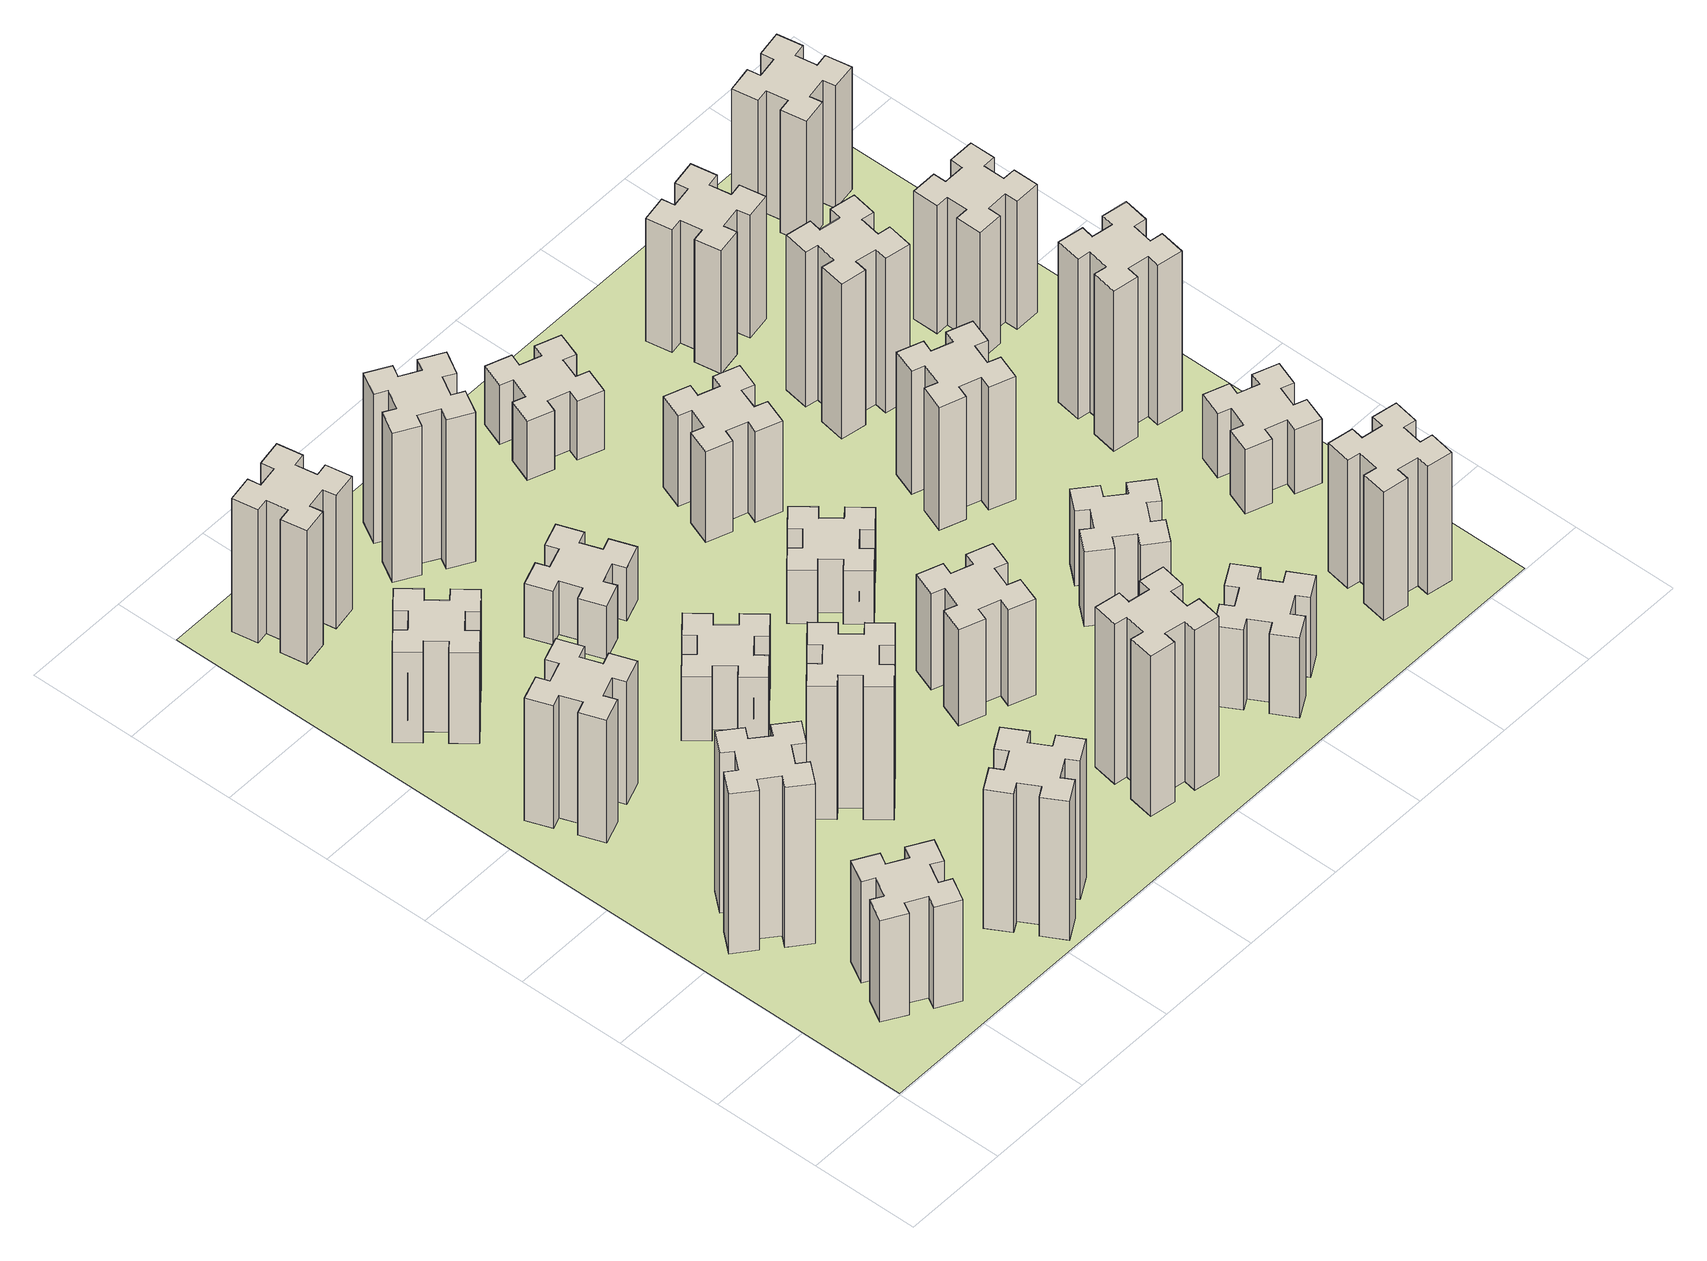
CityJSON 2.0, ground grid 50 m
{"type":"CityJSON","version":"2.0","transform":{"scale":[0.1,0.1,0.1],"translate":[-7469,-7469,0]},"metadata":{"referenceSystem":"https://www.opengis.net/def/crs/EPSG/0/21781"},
"CityObjects":{
"building1":{"type":"Building","attributes":{"class":"1000","function":"1000","usage":"1000","yearOfConstruction":2016,"roofType":"1000","measuredHeight":57,"storeysAboveGround":30,"storeysBelowGround":0},"geometry":[{"type":"Solid","lod":"1","boundaries":[[[[0,1,2,3,4,5,6,7,8,9,10,11,12,13,14,15,16,17,18,19]],[[17,16,20,21]],[[16,15,22,20]],[[15,14,23,22]],[[14,13,24,23]],[[13,12,25,24]],[[12,11,26,25]],[[11,10,27,26]],[[10,9,28,27]],[[9,8,29,28]],[[8,7,30,29]],[[7,6,31,30]],[[6,5,32,31]],[[5,4,33,32]],[[4,3,34,33]],[[3,2,35,34]],[[2,1,36,35]],[[1,0,37,36]],[[0,19,38,37]],[[19,18,39,38]],[[18,17,21,39]],[[24,25,26,27,28,29,30,31,32,33,34,35,36,37,38,39,21,20,22,23]]]]}]},
"building2":{"type":"Building","attributes":{"class":"1000","function":"1000","usage":"1000","yearOfConstruction":2016,"roofType":"1000","measuredHeight":90,"storeysAboveGround":30,"storeysBelowGround":0},"geometry":[{"type":"Solid","lod":"1","boundaries":[[[[40,41,42,43,44,45,46,47,48,49,50,51,52,53,54,55,56,57,58,59]],[[57,56,60,61]],[[56,55,62,60]],[[55,54,63,62]],[[54,53,64,63]],[[53,52,65,64]],[[52,51,66,65]],[[51,50,67,66]],[[50,49,68,67]],[[49,48,69,68]],[[48,47,70,69]],[[47,46,71,70]],[[46,45,72,71]],[[45,44,73,72]],[[44,43,74,73]],[[43,42,75,74]],[[42,41,76,75]],[[41,40,77,76]],[[40,59,78,77]],[[59,58,79,78]],[[58,57,61,79]],[[64,65,66,67,68,69,70,71,72,73,74,75,76,77,78,79,61,60,62,63]]]]}]},
"building3":{"type":"Building","attributes":{"class":"1000","function":"1000","usage":"1000","yearOfConstruction":2016,"roofType":"1000","measuredHeight":69,"storeysAboveGround":30,"storeysBelowGround":0},"geometry":[{"type":"Solid","lod":"1","boundaries":[[[[80,81,82,83,84,85,86,87,88,89,90,91,92,93,94,95,96,97,98,99]],[[97,96,100,101]],[[96,95,102,100]],[[95,94,103,102]],[[94,93,104,103]],[[93,92,105,104]],[[92,91,106,105]],[[91,90,107,106]],[[90,89,108,107]],[[89,88,109,108]],[[88,87,110,109]],[[87,86,111,110]],[[86,85,112,111]],[[85,84,113,112]],[[84,83,114,113]],[[83,82,115,114]],[[82,81,116,115]],[[81,80,117,116]],[[80,99,118,117]],[[99,98,119,118]],[[98,97,101,119]],[[104,105,106,107,108,109,110,111,112,113,114,115,116,117,118,119,101,100,102,103]]]]}]},
"building4":{"type":"Building","attributes":{"class":"1000","function":"1000","usage":"1000","yearOfConstruction":2016,"roofType":"1000","measuredHeight":51,"storeysAboveGround":30,"storeysBelowGround":0},"geometry":[{"type":"Solid","lod":"1","boundaries":[[[[120,121,122,123,124,125,126,127,128,129,130,131,132,133,134,135,136,137,138,139]],[[137,136,140,141]],[[136,135,142,140]],[[135,134,143,142]],[[134,133,144,143]],[[133,132,145,144]],[[132,131,146,145]],[[131,130,147,146]],[[130,129,148,147]],[[129,128,149,148]],[[128,127,150,149]],[[127,126,151,150]],[[126,125,152,151]],[[125,124,153,152]],[[124,123,154,153]],[[123,122,155,154]],[[122,121,156,155]],[[121,120,157,156]],[[120,139,158,157]],[[139,138,159,158]],[[138,137,141,159]],[[144,145,146,147,148,149,150,151,152,153,154,155,156,157,158,159,141,140,142,143]]]]}]},
"building5":{"type":"Building","attributes":{"class":"1000","function":"1000","usage":"1000","yearOfConstruction":2016,"roofType":"1000","measuredHeight":78,"storeysAboveGround":30,"storeysBelowGround":0},"geometry":[{"type":"Solid","lod":"1","boundaries":[[[[160,161,162,163,164,165,166,167,168,169,170,171,172,173,174,175,176,177,178,179]],[[177,176,180,181]],[[176,175,182,180]],[[175,174,183,182]],[[174,173,184,183]],[[173,172,185,184]],[[172,171,186,185]],[[171,170,187,186]],[[170,169,188,187]],[[169,168,189,188]],[[168,167,190,189]],[[167,166,191,190]],[[166,165,192,191]],[[165,164,193,192]],[[164,163,194,193]],[[163,162,195,194]],[[162,161,196,195]],[[161,160,197,196]],[[160,179,198,197]],[[179,178,199,198]],[[178,177,181,199]],[[184,185,186,187,188,189,190,191,192,193,194,195,196,197,198,199,181,180,182,183]]]]}]},
"building6":{"type":"Building","attributes":{"class":"1000","function":"1000","usage":"1000","yearOfConstruction":2016,"roofType":"1000","measuredHeight":75,"storeysAboveGround":30,"storeysBelowGround":0},"geometry":[{"type":"Solid","lod":"1","boundaries":[[[[200,201,202,203,204,205,206,207,208,209,210,211,212,213,214,215,216,217,218,219]],[[217,216,220,221]],[[216,215,222,220]],[[215,214,223,222]],[[214,213,224,223]],[[213,212,225,224]],[[212,211,226,225]],[[211,210,227,226]],[[210,209,228,227]],[[209,208,229,228]],[[208,207,230,229]],[[207,206,231,230]],[[206,205,232,231]],[[205,204,233,232]],[[204,203,234,233]],[[203,202,235,234]],[[202,201,236,235]],[[201,200,237,236]],[[200,219,238,237]],[[219,218,239,238]],[[218,217,221,239]],[[224,225,226,227,228,229,230,231,232,233,234,235,236,237,238,239,221,220,222,223]]]]}]},
"building7":{"type":"Building","attributes":{"class":"1000","function":"1000","usage":"1000","yearOfConstruction":2016,"roofType":"1000","measuredHeight":75,"storeysAboveGround":30,"storeysBelowGround":0},"geometry":[{"type":"Solid","lod":"1","boundaries":[[[[240,241,242,243,244,245,246,247,248,249,250,251,252,253,254,255,256,257,258,259]],[[257,256,260,261]],[[256,255,262,260]],[[255,254,263,262]],[[254,253,264,263]],[[253,252,265,264]],[[252,251,266,265]],[[251,250,267,266]],[[250,249,268,267]],[[249,248,269,268]],[[248,247,270,269]],[[247,246,271,270]],[[246,245,272,271]],[[245,244,273,272]],[[244,243,274,273]],[[243,242,275,274]],[[242,241,276,275]],[[241,240,277,276]],[[240,259,278,277]],[[259,258,279,278]],[[258,257,261,279]],[[264,265,266,267,268,269,270,271,272,273,274,275,276,277,278,279,261,260,262,263]]]]}]},
"building8":{"type":"Building","attributes":{"class":"1000","function":"1000","usage":"1000","yearOfConstruction":2016,"roofType":"1000","measuredHeight":36,"storeysAboveGround":30,"storeysBelowGround":0},"geometry":[{"type":"Solid","lod":"1","boundaries":[[[[280,281,282,283,284,285,286,287,288,289,290,291,292,293,294,295,296,297,298,299]],[[297,296,300,301]],[[296,295,302,300]],[[295,294,303,302]],[[294,293,304,303]],[[293,292,305,304]],[[292,291,306,305]],[[291,290,307,306]],[[290,289,308,307]],[[289,288,309,308]],[[288,287,310,309]],[[287,286,311,310]],[[286,285,312,311]],[[285,284,313,312]],[[284,283,314,313]],[[283,282,315,314]],[[282,281,316,315]],[[281,280,317,316]],[[280,299,318,317]],[[299,298,319,318]],[[298,297,301,319]],[[304,305,306,307,308,309,310,311,312,313,314,315,316,317,318,319,301,300,302,303]]]]}]},
"building9":{"type":"Building","attributes":{"class":"1000","function":"1000","usage":"1000","yearOfConstruction":2016,"roofType":"1000","measuredHeight":30,"storeysAboveGround":30,"storeysBelowGround":0},"geometry":[{"type":"Solid","lod":"1","boundaries":[[[[320,321,322,323,324,325,326,327,328,329,330,331,332,333,334,335,336,337,338,339]],[[337,336,340,341]],[[336,335,342,340]],[[335,334,343,342]],[[334,333,344,343]],[[333,332,345,344]],[[332,331,346,345]],[[331,330,347,346]],[[330,329,348,347]],[[329,328,349,348]],[[328,327,350,349]],[[327,326,351,350]],[[326,325,352,351]],[[325,324,353,352]],[[324,323,354,353]],[[323,322,355,354]],[[322,321,356,355]],[[321,320,357,356]],[[320,339,358,357]],[[339,338,359,358]],[[338,337,341,359]],[[344,345,346,347,348,349,350,351,352,353,354,355,356,357,358,359,341,340,342,343]]]]}]},
"building10":{"type":"Building","attributes":{"class":"1000","function":"1000","usage":"1000","yearOfConstruction":2016,"roofType":"1000","measuredHeight":84,"storeysAboveGround":30,"storeysBelowGround":0},"geometry":[{"type":"Solid","lod":"1","boundaries":[[[[360,361,362,363,364,365,366,367,368,369,370,371,372,373,374,375,376,377,378,379]],[[377,376,380,381]],[[376,375,382,380]],[[375,374,383,382]],[[374,373,384,383]],[[373,372,385,384]],[[372,371,386,385]],[[371,370,387,386]],[[370,369,388,387]],[[369,368,389,388]],[[368,367,390,389]],[[367,366,391,390]],[[366,365,392,391]],[[365,364,393,392]],[[364,363,394,393]],[[363,362,395,394]],[[362,361,396,395]],[[361,360,397,396]],[[360,379,398,397]],[[379,378,399,398]],[[378,377,381,399]],[[384,385,386,387,388,389,390,391,392,393,394,395,396,397,398,399,381,380,382,383]]]]}]},
"building11":{"type":"Building","attributes":{"class":"1000","function":"1000","usage":"1000","yearOfConstruction":2016,"roofType":"1000","measuredHeight":90,"storeysAboveGround":30,"storeysBelowGround":0},"geometry":[{"type":"Solid","lod":"1","boundaries":[[[[400,401,402,403,404,405,406,407,408,409,410,411,412,413,414,415,416,417,418,419]],[[417,416,420,421]],[[416,415,422,420]],[[415,414,423,422]],[[414,413,424,423]],[[413,412,425,424]],[[412,411,426,425]],[[411,410,427,426]],[[410,409,428,427]],[[409,408,429,428]],[[408,407,430,429]],[[407,406,431,430]],[[406,405,432,431]],[[405,404,433,432]],[[404,403,434,433]],[[403,402,435,434]],[[402,401,436,435]],[[401,400,437,436]],[[400,419,438,437]],[[419,418,439,438]],[[418,417,421,439]],[[424,425,426,427,428,429,430,431,432,433,434,435,436,437,438,439,421,420,422,423]]]]}]},
"building12":{"type":"Building","attributes":{"class":"1000","function":"1000","usage":"1000","yearOfConstruction":2016,"roofType":"1000","measuredHeight":54,"storeysAboveGround":30,"storeysBelowGround":0},"geometry":[{"type":"Solid","lod":"1","boundaries":[[[[440,441,442,443,444,445,446,447,448,449,450,451,452,453,454,455,456,457,458,459]],[[457,456,460,461]],[[456,455,462,460]],[[455,454,463,462]],[[454,453,464,463]],[[453,452,465,464]],[[452,451,466,465]],[[451,450,467,466]],[[450,449,468,467]],[[449,448,469,468]],[[448,447,470,469]],[[447,446,471,470]],[[446,445,472,471]],[[445,444,473,472]],[[444,443,474,473]],[[443,442,475,474]],[[442,441,476,475]],[[441,440,477,476]],[[440,459,478,477]],[[459,458,479,478]],[[458,457,461,479]],[[464,465,466,467,468,469,470,471,472,473,474,475,476,477,478,479,461,460,462,463]]]]}]},
"building13":{"type":"Building","attributes":{"class":"1000","function":"1000","usage":"1000","yearOfConstruction":2016,"roofType":"1000","measuredHeight":30,"storeysAboveGround":30,"storeysBelowGround":0},"geometry":[{"type":"Solid","lod":"1","boundaries":[[[[480,481,482,483,484,485,486,487,488,489,490,491,492,493,494,495,496,497,498,499]],[[497,496,500,501]],[[496,495,502,500]],[[495,494,503,502]],[[494,493,504,503]],[[493,492,505,504]],[[492,491,506,505]],[[491,490,507,506]],[[490,489,508,507]],[[489,488,509,508]],[[488,487,510,509]],[[487,486,511,510]],[[486,485,512,511]],[[485,484,513,512]],[[484,483,514,513]],[[483,482,515,514]],[[482,481,516,515]],[[481,480,517,516]],[[480,499,518,517]],[[499,498,519,518]],[[498,497,501,519]],[[504,505,506,507,508,509,510,511,512,513,514,515,516,517,518,519,501,500,502,503]]]]}]},
"building14":{"type":"Building","attributes":{"class":"1000","function":"1000","usage":"1000","yearOfConstruction":2016,"roofType":"1000","measuredHeight":45,"storeysAboveGround":30,"storeysBelowGround":0},"geometry":[{"type":"Solid","lod":"1","boundaries":[[[[520,521,522,523,524,525,526,527,528,529,530,531,532,533,534,535,536,537,538,539]],[[537,536,540,541]],[[536,535,542,540]],[[535,534,543,542]],[[534,533,544,543]],[[533,532,545,544]],[[532,531,546,545]],[[531,530,547,546]],[[530,529,548,547]],[[529,528,549,548]],[[528,527,550,549]],[[527,526,551,550]],[[526,525,552,551]],[[525,524,553,552]],[[524,523,554,553]],[[523,522,555,554]],[[522,521,556,555]],[[521,520,557,556]],[[520,539,558,557]],[[539,538,559,558]],[[538,537,541,559]],[[544,545,546,547,548,549,550,551,552,553,554,555,556,557,558,559,541,540,542,543]]]]}]},
"building15":{"type":"Building","attributes":{"class":"1000","function":"1000","usage":"1000","yearOfConstruction":2016,"roofType":"1000","measuredHeight":51,"storeysAboveGround":30,"storeysBelowGround":0},"geometry":[{"type":"Solid","lod":"1","boundaries":[[[[560,561,562,563,564,565,566,567,568,569,570,571,572,573,574,575,576,577,578,579]],[[577,576,580,581]],[[576,575,582,580]],[[575,574,583,582]],[[574,573,584,583]],[[573,572,585,584]],[[572,571,586,585]],[[571,570,587,586]],[[570,569,588,587]],[[569,568,589,588]],[[568,567,590,589]],[[567,566,591,590]],[[566,565,592,591]],[[565,564,593,592]],[[564,563,594,593]],[[563,562,595,594]],[[562,561,596,595]],[[561,560,597,596]],[[560,579,598,597]],[[579,578,599,598]],[[578,577,581,599]],[[584,585,586,587,588,589,590,591,592,593,594,595,596,597,598,599,581,580,582,583]]]]}]},
"building16":{"type":"Building","attributes":{"class":"1000","function":"1000","usage":"1000","yearOfConstruction":2016,"roofType":"1000","measuredHeight":33,"storeysAboveGround":30,"storeysBelowGround":0},"geometry":[{"type":"Solid","lod":"1","boundaries":[[[[600,601,602,603,604,605,606,607,608,609,610,611,612,613,614,615,616,617,618,619]],[[617,616,620,621]],[[616,615,622,620]],[[615,614,623,622]],[[614,613,624,623]],[[613,612,625,624]],[[612,611,626,625]],[[611,610,627,626]],[[610,609,628,627]],[[609,608,629,628]],[[608,607,630,629]],[[607,606,631,630]],[[606,605,632,631]],[[605,604,633,632]],[[604,603,634,633]],[[603,602,635,634]],[[602,601,636,635]],[[601,600,637,636]],[[600,619,638,637]],[[619,618,639,638]],[[618,617,621,639]],[[624,625,626,627,628,629,630,631,632,633,634,635,636,637,638,639,621,620,622,623]]]]}]},
"building17":{"type":"Building","attributes":{"class":"1000","function":"1000","usage":"1000","yearOfConstruction":2016,"roofType":"1000","measuredHeight":42,"storeysAboveGround":30,"storeysBelowGround":0},"geometry":[{"type":"Solid","lod":"1","boundaries":[[[[640,641,642,643,644,645,646,647,648,649,650,651,652,653,654,655,656,657,658,659]],[[657,656,660,661]],[[656,655,662,660]],[[655,654,663,662]],[[654,653,664,663]],[[653,652,665,664]],[[652,651,666,665]],[[651,650,667,666]],[[650,649,668,667]],[[649,648,669,668]],[[648,647,670,669]],[[647,646,671,670]],[[646,645,672,671]],[[645,644,673,672]],[[644,643,674,673]],[[643,642,675,674]],[[642,641,676,675]],[[641,640,677,676]],[[640,659,678,677]],[[659,658,679,678]],[[658,657,661,679]],[[664,665,666,667,668,669,670,671,672,673,674,675,676,677,678,679,661,660,662,663]]]]}]},
"building18":{"type":"Building","attributes":{"class":"1000","function":"1000","usage":"1000","yearOfConstruction":2016,"roofType":"1000","measuredHeight":69,"storeysAboveGround":30,"storeysBelowGround":0},"geometry":[{"type":"Solid","lod":"1","boundaries":[[[[680,681,682,683,684,685,686,687,688,689,690,691,692,693,694,695,696,697,698,699]],[[697,696,700,701]],[[696,695,702,700]],[[695,694,703,702]],[[694,693,704,703]],[[693,692,705,704]],[[692,691,706,705]],[[691,690,707,706]],[[690,689,708,707]],[[689,688,709,708]],[[688,687,710,709]],[[687,686,711,710]],[[686,685,712,711]],[[685,684,713,712]],[[684,683,714,713]],[[683,682,715,714]],[[682,681,716,715]],[[681,680,717,716]],[[680,699,718,717]],[[699,698,719,718]],[[698,697,701,719]],[[704,705,706,707,708,709,710,711,712,713,714,715,716,717,718,719,701,700,702,703]]]]}]},
"building19":{"type":"Building","attributes":{"class":"1000","function":"1000","usage":"1000","yearOfConstruction":2016,"roofType":"1000","measuredHeight":72,"storeysAboveGround":30,"storeysBelowGround":0},"geometry":[{"type":"Solid","lod":"1","boundaries":[[[[720,721,722,723,724,725,726,727,728,729,730,731,732,733,734,735,736,737,738,739]],[[737,736,740,741]],[[736,735,742,740]],[[735,734,743,742]],[[734,733,744,743]],[[733,732,745,744]],[[732,731,746,745]],[[731,730,747,746]],[[730,729,748,747]],[[729,728,749,748]],[[728,727,750,749]],[[727,726,751,750]],[[726,725,752,751]],[[725,724,753,752]],[[724,723,754,753]],[[723,722,755,754]],[[722,721,756,755]],[[721,720,757,756]],[[720,739,758,757]],[[739,738,759,758]],[[738,737,741,759]],[[744,745,746,747,748,749,750,751,752,753,754,755,756,757,758,759,741,740,742,743]]]]}]},
"building20":{"type":"Building","attributes":{"class":"1000","function":"1000","usage":"1000","yearOfConstruction":2016,"roofType":"1000","measuredHeight":87,"storeysAboveGround":30,"storeysBelowGround":0},"geometry":[{"type":"Solid","lod":"1","boundaries":[[[[760,761,762,763,764,765,766,767,768,769,770,771,772,773,774,775,776,777,778,779]],[[777,776,780,781]],[[776,775,782,780]],[[775,774,783,782]],[[774,773,784,783]],[[773,772,785,784]],[[772,771,786,785]],[[771,770,787,786]],[[770,769,788,787]],[[769,768,789,788]],[[768,767,790,789]],[[767,766,791,790]],[[766,765,792,791]],[[765,764,793,792]],[[764,763,794,793]],[[763,762,795,794]],[[762,761,796,795]],[[761,760,797,796]],[[760,779,798,797]],[[779,778,799,798]],[[778,777,781,799]],[[784,785,786,787,788,789,790,791,792,793,794,795,796,797,798,799,781,780,782,783]]]]}]},
"building21":{"type":"Building","attributes":{"class":"1000","function":"1000","usage":"1000","yearOfConstruction":2016,"roofType":"1000","measuredHeight":69,"storeysAboveGround":30,"storeysBelowGround":0},"geometry":[{"type":"Solid","lod":"1","boundaries":[[[[800,801,802,803,804,805,806,807,808,809,810,811,812,813,814,815,816,817,818,819]],[[817,816,820,821]],[[816,815,822,820]],[[815,814,823,822]],[[814,813,824,823]],[[813,812,825,824]],[[812,811,826,825]],[[811,810,827,826]],[[810,809,828,827]],[[809,808,829,828]],[[808,807,830,829]],[[807,806,831,830]],[[806,805,832,831]],[[805,804,833,832]],[[804,803,834,833]],[[803,802,835,834]],[[802,801,836,835]],[[801,800,837,836]],[[800,819,838,837]],[[819,818,839,838]],[[818,817,821,839]],[[824,825,826,827,828,829,830,831,832,833,834,835,836,837,838,839,821,820,822,823]]]]}]},
"building22":{"type":"Building","attributes":{"class":"1000","function":"1000","usage":"1000","yearOfConstruction":2016,"roofType":"1000","measuredHeight":36,"storeysAboveGround":30,"storeysBelowGround":0},"geometry":[{"type":"Solid","lod":"1","boundaries":[[[[840,841,842,843,844,845,846,847,848,849,850,851,852,853,854,855,856,857,858,859]],[[857,856,860,861]],[[856,855,862,860]],[[855,854,863,862]],[[854,853,864,863]],[[853,852,865,864]],[[852,851,866,865]],[[851,850,867,866]],[[850,849,868,867]],[[849,848,869,868]],[[848,847,870,869]],[[847,846,871,870]],[[846,845,872,871]],[[845,844,873,872]],[[844,843,874,873]],[[843,842,875,874]],[[842,841,876,875]],[[841,840,877,876]],[[840,859,878,877]],[[859,858,879,878]],[[858,857,861,879]],[[864,865,866,867,868,869,870,871,872,873,874,875,876,877,878,879,861,860,862,863]]]]}]},
"building23":{"type":"Building","attributes":{"class":"1000","function":"1000","usage":"1000","yearOfConstruction":2016,"roofType":"1000","measuredHeight":90,"storeysAboveGround":30,"storeysBelowGround":0},"geometry":[{"type":"Solid","lod":"1","boundaries":[[[[880,881,882,883,884,885,886,887,888,889,890,891,892,893,894,895,896,897,898,899]],[[897,896,900,901]],[[896,895,902,900]],[[895,894,903,902]],[[894,893,904,903]],[[893,892,905,904]],[[892,891,906,905]],[[891,890,907,906]],[[890,889,908,907]],[[889,888,909,908]],[[888,887,910,909]],[[887,886,911,910]],[[886,885,912,911]],[[885,884,913,912]],[[884,883,914,913]],[[883,882,915,914]],[[882,881,916,915]],[[881,880,917,916]],[[880,899,918,917]],[[899,898,919,918]],[[898,897,901,919]],[[904,905,906,907,908,909,910,911,912,913,914,915,916,917,918,919,901,900,902,903]]]]}]},
"building24":{"type":"Building","attributes":{"class":"1000","function":"1000","usage":"1000","yearOfConstruction":2016,"roofType":"1000","measuredHeight":72,"storeysAboveGround":30,"storeysBelowGround":0},"geometry":[{"type":"Solid","lod":"1","boundaries":[[[[920,921,922,923,924,925,926,927,928,929,930,931,932,933,934,935,936,937,938,939]],[[937,936,940,941]],[[936,935,942,940]],[[935,934,943,942]],[[934,933,944,943]],[[933,932,945,944]],[[932,931,946,945]],[[931,930,947,946]],[[930,929,948,947]],[[929,928,949,948]],[[928,927,950,949]],[[927,926,951,950]],[[926,925,952,951]],[[925,924,953,952]],[[924,923,954,953]],[[923,922,955,954]],[[922,921,956,955]],[[921,920,957,956]],[[920,939,958,957]],[[939,938,959,958]],[[938,937,941,959]],[[944,945,946,947,948,949,950,951,952,953,954,955,956,957,958,959,941,940,942,943]]]]}]},
"building25":{"type":"Building","attributes":{"class":"1000","function":"1000","usage":"1000","yearOfConstruction":2016,"roofType":"1000","measuredHeight":69,"storeysAboveGround":30,"storeysBelowGround":0},"geometry":[{"type":"Solid","lod":"1","boundaries":[[[[960,961,962,963,964,965,966,967,968,969,970,971,972,973,974,975,976,977,978,979]],[[977,976,980,981]],[[976,975,982,980]],[[975,974,983,982]],[[974,973,984,983]],[[973,972,985,984]],[[972,971,986,985]],[[971,970,987,986]],[[970,969,988,987]],[[969,968,989,988]],[[968,967,990,989]],[[967,966,991,990]],[[966,965,992,991]],[[965,964,993,992]],[[964,963,994,993]],[[963,962,995,994]],[[962,961,996,995]],[[961,960,997,996]],[[960,979,998,997]],[[979,978,999,998]],[[978,977,981,999]],[[984,985,986,987,988,989,990,991,992,993,994,995,996,997,998,999,981,980,982,983]]]]}]},
"landuse1":{"type":"LandUse","attributes":{"name":"plot1","function":"1010"},"geometry":[{"type":"MultiSurface","lod":"1","boundaries":[[[1000,1001,1002,1003]]]}]}
},
"vertices":[
[405,474,0],[355,387,0],[303,417,0],[243,313,0],[347,253,0],[377,305,0],[464,255,0],[434,203,0],[538,143,0],[598,247,0],[546,277,0],[596,364,0],[648,334,0],[708,438,0],[604,498,0],[574,446,0],[487,496,0],[517,548,0],[413,608,0],[353,504,0],[487,496,570],[517,548,570],[574,446,570],[604,498,570],[708,438,570],[648,334,570],[596,364,570],[546,277,570],[598,247,570],[538,143,570],[434,203,570],[464,255,570],[377,305,570],[347,253,570],[243,313,570],[303,417,570],[355,387,570],[405,474,570],[353,504,570],[413,608,570],
[484,1067,0],[408,1132,0],[446,1178,0],[354,1255,0],[277,1163,0],[323,1124,0],[259,1048,0],[213,1086,0],[136,994,0],[228,917,0],[266,963,0],[343,899,0],[304,853,0],[396,776,0],[473,868,0],[427,906,0],[492,983,0],[538,944,0],[615,1036,0],[523,1113,0],[492,983,900],[538,944,900],[427,906,900],[473,868,900],[396,776,900],[304,853,900],[343,899,900],[266,963,900],[228,917,900],[136,994,900],[213,1086,900],[259,1048,900],[323,1124,900],[277,1163,900],[354,1255,900],[446,1178,900],[408,1132,900],[484,1067,900],[523,1113,900],[615,1036,900],
[366,1835,0],[460,1869,0],[480,1813,0],[593,1854,0],[552,1967,0],[496,1946,0],[462,2040,0],[518,2060,0],[477,2173,0],[364,2132,0],[385,2076,0],[291,2042,0],[270,2098,0],[157,2057,0],[199,1944,0],[255,1965,0],[289,1871,0],[233,1850,0],[274,1737,0],[387,1779,0],[289,1871,690],[233,1850,690],[255,1965,690],[199,1944,690],[157,2057,690],[270,2098,690],[291,2042,690],[385,2076,690],[364,2132,690],[477,2173,690],[518,2060,690],[462,2040,690],[496,1946,690],[552,1967,690],[593,1854,690],[480,1813,690],[460,1869,690],[366,1835,690],[387,1779,690],[274,1737,690],
[343,2812,0],[266,2747,0],[228,2793,0],[136,2716,0],[213,2624,0],[259,2663,0],[323,2586,0],[277,2548,0],[354,2456,0],[446,2533,0],[408,2579,0],[484,2643,0],[523,2597,0],[615,2674,0],[538,2766,0],[492,2728,0],[427,2804,0],[473,2843,0],[396,2935,0],[304,2858,0],[427,2804,510],[473,2843,510],[492,2728,510],[538,2766,510],[615,2674,510],[523,2597,510],[484,2643,510],[408,2579,510],[446,2533,510],[354,2456,510],[277,2548,510],[323,2586,510],[259,2663,510],[213,2624,510],[136,2716,510],[228,2793,510],[266,2747,510],[343,2812,510],[304,2858,510],[396,2935,510],
[1127,155,0],[1214,205,0],[1244,153,0],[1348,213,0],[1288,317,0],[1236,287,0],[1186,374,0],[1238,404,0],[1178,508,0],[1074,448,0],[1104,396,0],[1017,346,0],[987,398,0],[883,338,0],[943,234,0],[995,264,0],[1045,177,0],[993,147,0],[1053,43,0],[1157,103,0],[1045,177,780],[993,147,780],[995,264,780],[943,234,780],[883,338,780],[987,398,780],[1017,346,780],[1104,396,780],[1074,448,780],[1178,508,780],[1238,404,780],[1186,374,780],[1236,287,780],[1288,317,780],[1348,213,780],[1244,153,780],[1214,205,780],[1127,155,780],[1157,103,780],[1053,43,780],
[492,3405,0],[475,3504,0],[534,3514,0],[513,3632,0],[395,3611,0],[405,3552,0],[307,3535,0],[297,3594,0],[178,3573,0],[199,3455,0],[258,3465,0],[276,3367,0],[217,3357,0],[237,3238,0],[356,3259,0],[345,3318,0],[444,3336,0],[454,3277,0],[572,3297,0],[551,3416,0],[444,3336,750],[454,3277,750],[345,3318,750],[356,3259,750],[237,3238,750],[217,3357,750],[276,3367,750],[258,3465,750],[199,3455,750],[178,3573,750],[297,3594,750],[307,3535,750],[405,3552,750],[395,3611,750],[513,3632,750],[534,3514,750],[475,3504,750],[492,3405,750],[551,3416,750],[572,3297,750],
[1083,1332,0],[1006,1267,0],[968,1313,0],[876,1236,0],[953,1144,0],[999,1183,0],[1063,1106,0],[1017,1068,0],[1094,976,0],[1186,1053,0],[1148,1099,0],[1224,1163,0],[1263,1117,0],[1355,1194,0],[1278,1286,0],[1232,1248,0],[1167,1324,0],[1213,1363,0],[1136,1455,0],[1044,1378,0],[1167,1324,750],[1213,1363,750],[1232,1248,750],[1278,1286,750],[1355,1194,750],[1263,1117,750],[1224,1163,750],[1148,1099,750],[1186,1053,750],[1094,976,750],[1017,1068,750],[1063,1106,750],[999,1183,750],[953,1144,750],[876,1236,750],[968,1313,750],[1006,1267,750],[1083,1332,750],[1044,1378,750],[1136,1455,750],
[1083,1972,0],[1006,1907,0],[968,1953,0],[876,1876,0],[953,1784,0],[999,1823,0],[1063,1746,0],[1017,1708,0],[1094,1616,0],[1186,1693,0],[1148,1739,0],[1224,1803,0],[1263,1757,0],[1355,1834,0],[1278,1926,0],[1232,1888,0],[1167,1964,0],[1213,2003,0],[1136,2095,0],[1044,2018,0],[1167,1964,360],[1213,2003,360],[1232,1888,360],[1278,1926,360],[1355,1834,360],[1263,1757,360],[1224,1803,360],[1148,1739,360],[1186,1693,360],[1094,1616,360],[1017,1708,360],[1063,1746,360],[999,1823,360],[953,1784,360],[876,1876,360],[968,1953,360],[1006,1907,360],[1083,1972,360],[1044,2018,360],[1136,2095,360],
[1106,2475,0],[1200,2509,0],[1220,2453,0],[1333,2494,0],[1292,2607,0],[1236,2586,0],[1202,2680,0],[1258,2700,0],[1217,2813,0],[1104,2772,0],[1125,2716,0],[1031,2682,0],[1010,2738,0],[897,2697,0],[939,2584,0],[995,2605,0],[1029,2511,0],[973,2490,0],[1014,2377,0],[1127,2419,0],[1029,2511,300],[973,2490,300],[995,2605,300],[939,2584,300],[897,2697,300],[1010,2738,300],[1031,2682,300],[1125,2716,300],[1104,2772,300],[1217,2813,300],[1258,2700,300],[1202,2680,300],[1236,2586,300],[1292,2607,300],[1333,2494,300],[1220,2453,300],[1200,2509,300],[1106,2475,300],[1127,2419,300],[1014,2377,300],
[917,3265,0],[1004,3215,0],[974,3163,0],[1078,3103,0],[1138,3207,0],[1086,3237,0],[1136,3324,0],[1188,3294,0],[1248,3398,0],[1144,3458,0],[1114,3406,0],[1027,3456,0],[1057,3508,0],[953,3568,0],[893,3464,0],[945,3434,0],[895,3347,0],[843,3377,0],[783,3273,0],[887,3213,0],[895,3347,840],[843,3377,840],[945,3434,840],[893,3464,840],[953,3568,840],[1057,3508,840],[1027,3456,840],[1114,3406,840],[1144,3458,840],[1248,3398,840],[1188,3294,840],[1136,3324,840],[1086,3237,840],[1138,3207,840],[1078,3103,840],[974,3163,840],[1004,3215,840],[917,3265,840],[887,3213,840],[783,3273,840],
[2055,307,0],[2072,405,0],[2131,395,0],[2152,513,0],[2034,534,0],[2024,475,0],[1925,492,0],[1936,551,0],[1817,572,0],[1797,454,0],[1856,444,0],[1838,345,0],[1779,356,0],[1758,237,0],[1877,217,0],[1887,276,0],[1985,258,0],[1975,199,0],[2093,178,0],[2114,297,0],[1985,258,900],[1975,199,900],[1887,276,900],[1877,217,900],[1758,237,900],[1779,356,900],[1838,345,900],[1856,444,900],[1797,454,900],[1817,572,900],[1936,551,900],[1925,492,900],[2024,475,900],[2034,534,900],[2152,513,900],[2131,395,900],[2072,405,900],[2055,307,900],[2114,297,900],[2093,178,900],
[1769,1300,0],[1735,1206,0],[1679,1227,0],[1637,1114,0],[1750,1073,0],[1771,1129,0],[1865,1095,0],[1844,1039,0],[1957,997,0],[1998,1110,0],[1942,1131,0],[1976,1225,0],[2032,1204,0],[2073,1317,0],[1960,1358,0],[1940,1302,0],[1846,1336,0],[1867,1392,0],[1754,1433,0],[1713,1320,0],[1846,1336,540],[1867,1392,540],[1940,1302,540],[1960,1358,540],[2073,1317,540],[2032,1204,540],[1976,1225,540],[1942,1131,540],[1998,1110,540],[1957,997,540],[1844,1039,540],[1865,1095,540],[1771,1129,540],[1750,1073,540],[1637,1114,540],[1679,1227,540],[1735,1206,540],[1769,1300,540],[1713,1320,540],[1754,1433,540],
[1972,1988,0],[1907,2064,0],[1953,2103,0],[1876,2195,0],[1784,2118,0],[1823,2072,0],[1746,2007,0],[1708,2053,0],[1616,1976,0],[1693,1884,0],[1739,1923,0],[1803,1846,0],[1757,1808,0],[1834,1716,0],[1926,1793,0],[1888,1839,0],[1964,1903,0],[2003,1857,0],[2095,1934,0],[2018,2026,0],[1964,1903,300],[2003,1857,300],[1888,1839,300],[1926,1793,300],[1834,1716,300],[1757,1808,300],[1803,1846,300],[1739,1923,300],[1693,1884,300],[1616,1976,300],[1708,2053,300],[1746,2007,300],[1823,2072,300],[1784,2118,300],[1876,2195,300],[1953,2103,300],[1907,2064,300],[1972,1988,300],[2018,2026,300],[2095,1934,300],
[2475,364,0],[2525,277,0],[2473,247,0],[2533,143,0],[2637,203,0],[2607,255,0],[2694,305,0],[2724,253,0],[2828,313,0],[2768,417,0],[2716,387,0],[2666,474,0],[2718,504,0],[2658,608,0],[2554,548,0],[2584,496,0],[2497,446,0],[2467,498,0],[2363,438,0],[2423,334,0],[2497,446,450],[2467,498,450],[2584,496,450],[2554,548,450],[2658,608,450],[2718,504,450],[2666,474,450],[2716,387,450],[2768,417,450],[2828,313,450],[2724,253,450],[2694,305,450],[2607,255,450],[2637,203,450],[2533,143,450],[2473,247,450],[2525,277,450],[2475,364,450],[2423,334,450],[2363,438,450],
[2040,2682,0],[1946,2716,0],[1967,2772,0],[1854,2813,0],[1813,2700,0],[1869,2680,0],[1835,2586,0],[1779,2607,0],[1737,2494,0],[1850,2453,0],[1871,2509,0],[1965,2475,0],[1944,2419,0],[2057,2377,0],[2098,2490,0],[2042,2511,0],[2076,2605,0],[2132,2584,0],[2173,2697,0],[2060,2738,0],[2076,2605,510],[2132,2584,510],[2042,2511,510],[2098,2490,510],[2057,2377,510],[1944,2419,510],[1965,2475,510],[1871,2509,510],[1850,2453,510],[1737,2494,510],[1779,2607,510],[1835,2586,510],[1869,2680,510],[1813,2700,510],[1854,2813,510],[1967,2772,510],[1946,2716,510],[2040,2682,510],[2060,2738,510],[2173,2697,510],
[1671,3249,0],[1765,3215,0],[1744,3159,0],[1857,3117,0],[1898,3230,0],[1842,3251,0],[1876,3345,0],[1932,3324,0],[1973,3437,0],[1860,3478,0],[1840,3422,0],[1746,3456,0],[1767,3512,0],[1654,3553,0],[1613,3440,0],[1669,3420,0],[1635,3326,0],[1579,3347,0],[1537,3234,0],[1650,3193,0],[1635,3326,330],[1579,3347,330],[1669,3420,330],[1613,3440,330],[1654,3553,330],[1767,3512,330],[1746,3456,330],[1840,3422,330],[1860,3478,330],[1973,3437,330],[1932,3324,330],[1876,3345,330],[1842,3251,330],[1898,3230,330],[1857,3117,330],[1744,3159,330],[1765,3215,330],[1671,3249,330],[1650,3193,330],[1537,3234,330],
[2647,1006,0],[2712,1083,0],[2758,1044,0],[2835,1136,0],[2743,1213,0],[2704,1167,0],[2628,1232,0],[2666,1278,0],[2574,1355,0],[2497,1263,0],[2543,1224,0],[2479,1148,0],[2433,1186,0],[2356,1094,0],[2448,1017,0],[2486,1063,0],[2563,999,0],[2524,953,0],[2616,876,0],[2693,968,0],[2563,999,420],[2524,953,420],[2486,1063,420],[2448,1017,420],[2356,1094,420],[2433,1186,420],[2479,1148,420],[2543,1224,420],[2497,1263,420],[2574,1355,420],[2666,1278,420],[2628,1232,420],[2704,1167,420],[2743,1213,420],[2835,1136,420],[2758,1044,420],[2712,1083,420],[2647,1006,420],[2693,968,420],[2616,876,420],
[2682,1871,0],[2716,1965,0],[2772,1944,0],[2813,2057,0],[2700,2098,0],[2680,2042,0],[2586,2076,0],[2607,2132,0],[2494,2173,0],[2453,2060,0],[2509,2040,0],[2475,1946,0],[2419,1967,0],[2377,1854,0],[2490,1813,0],[2511,1869,0],[2605,1835,0],[2584,1779,0],[2697,1737,0],[2738,1850,0],[2605,1835,690],[2584,1779,690],[2511,1869,690],[2490,1813,690],[2377,1854,690],[2419,1967,690],[2475,1946,690],[2509,2040,690],[2453,2060,690],[2494,2173,690],[2607,2132,690],[2586,2076,690],[2680,2042,690],[2700,2098,690],[2813,2057,690],[2772,1944,690],[2716,1965,690],[2682,1871,690],[2738,1850,690],[2697,1737,690],
[3435,307,0],[3452,405,0],[3511,395,0],[3532,513,0],[3414,534,0],[3404,475,0],[3305,492,0],[3316,551,0],[3197,572,0],[3177,454,0],[3236,444,0],[3218,345,0],[3159,356,0],[3138,237,0],[3257,217,0],[3267,276,0],[3365,258,0],[3355,199,0],[3473,178,0],[3494,297,0],[3365,258,720],[3355,199,720],[3267,276,720],[3257,217,720],[3138,237,720],[3159,356,720],[3218,345,720],[3236,444,720],[3177,454,720],[3197,572,720],[3316,551,720],[3305,492,720],[3404,475,720],[3414,534,720],[3532,513,720],[3511,395,720],[3452,405,720],[3435,307,720],[3494,297,720],[3473,178,720],
[2627,2496,0],[2725,2478,0],[2715,2419,0],[2833,2398,0],[2854,2517,0],[2795,2527,0],[2812,2625,0],[2871,2615,0],[2892,2733,0],[2774,2754,0],[2764,2695,0],[2665,2712,0],[2676,2771,0],[2557,2792,0],[2537,2674,0],[2596,2664,0],[2578,2565,0],[2519,2576,0],[2498,2457,0],[2617,2437,0],[2578,2565,870],[2519,2576,870],[2596,2664,870],[2537,2674,870],[2557,2792,870],[2676,2771,870],[2665,2712,870],[2764,2695,870],[2774,2754,870],[2892,2733,870],[2871,2615,870],[2812,2625,870],[2795,2527,870],[2854,2517,870],[2833,2398,870],[2715,2419,870],[2725,2478,870],[2627,2496,870],[2617,2437,870],[2498,2457,870],
[2565,3118,0],[2664,3136,0],[2674,3077,0],[2792,3097,0],[2771,3216,0],[2712,3205,0],[2695,3304,0],[2754,3314,0],[2733,3432,0],[2615,3411,0],[2625,3352,0],[2527,3335,0],[2517,3394,0],[2398,3373,0],[2419,3255,0],[2478,3265,0],[2496,3167,0],[2437,3157,0],[2457,3038,0],[2576,3059,0],[2496,3167,690],[2437,3157,690],[2478,3265,690],[2419,3255,690],[2398,3373,690],[2517,3394,690],[2527,3335,690],[2625,3352,690],[2615,3411,690],[2733,3432,690],[2754,3314,690],[2695,3304,690],[2712,3205,690],[2771,3216,690],[2792,3097,690],[2674,3077,690],[2664,3136,690],[2565,3118,690],[2576,3059,690],[2457,3038,690],
[3351,1029,0],[3445,995,0],[3424,939,0],[3537,897,0],[3578,1010,0],[3522,1031,0],[3556,1125,0],[3612,1104,0],[3653,1217,0],[3540,1258,0],[3520,1202,0],[3426,1236,0],[3447,1292,0],[3334,1333,0],[3293,1220,0],[3349,1200,0],[3315,1106,0],[3259,1127,0],[3217,1014,0],[3330,973,0],[3315,1106,360],[3259,1127,360],[3349,1200,360],[3293,1220,360],[3334,1333,360],[3447,1292,360],[3426,1236,360],[3520,1202,360],[3540,1258,360],[3653,1217,360],[3612,1104,360],[3556,1125,360],[3522,1031,360],[3578,1010,360],[3537,897,360],[3424,939,360],[3445,995,360],[3351,1029,360],[3330,973,360],[3217,1014,360],
[3267,1656,0],[3365,1638,0],[3355,1579,0],[3473,1558,0],[3494,1677,0],[3435,1687,0],[3452,1785,0],[3511,1775,0],[3532,1893,0],[3414,1914,0],[3404,1855,0],[3305,1872,0],[3316,1931,0],[3197,1952,0],[3177,1834,0],[3236,1824,0],[3218,1725,0],[3159,1736,0],[3138,1617,0],[3257,1597,0],[3218,1725,900],[3159,1736,900],[3236,1824,900],[3177,1834,900],[3197,1952,900],[3316,1931,900],[3305,1872,900],[3404,1855,900],[3414,1914,900],[3532,1893,900],[3511,1775,900],[3452,1785,900],[3435,1687,900],[3494,1677,900],[3473,1558,900],[3355,1579,900],[3365,1638,900],[3267,1656,900],[3257,1597,900],[3138,1617,900],
[3225,2545,0],[3225,2445,0],[3165,2445,0],[3165,2325,0],[3285,2325,0],[3285,2385,0],[3385,2385,0],[3385,2325,0],[3505,2325,0],[3505,2445,0],[3445,2445,0],[3445,2545,0],[3505,2545,0],[3505,2665,0],[3385,2665,0],[3385,2605,0],[3285,2605,0],[3285,2665,0],[3165,2665,0],[3165,2545,0],[3285,2605,720],[3285,2665,720],[3385,2605,720],[3385,2665,720],[3505,2665,720],[3505,2545,720],[3445,2545,720],[3445,2445,720],[3505,2445,720],[3505,2325,720],[3385,2325,720],[3385,2385,720],[3285,2385,720],[3285,2325,720],[3165,2325,720],[3165,2445,720],[3225,2445,720],[3225,2545,720],[3165,2545,720],[3165,2665,720],
[3218,3465,0],[3236,3367,0],[3177,3357,0],[3197,3238,0],[3316,3259,0],[3305,3318,0],[3404,3336,0],[3414,3277,0],[3532,3297,0],[3511,3416,0],[3452,3405,0],[3435,3504,0],[3494,3514,0],[3473,3632,0],[3355,3611,0],[3365,3552,0],[3267,3535,0],[3257,3594,0],[3138,3573,0],[3159,3455,0],[3267,3535,690],[3257,3594,690],[3365,3552,690],[3355,3611,690],[3473,3632,690],[3494,3514,690],[3435,3504,690],[3452,3405,690],[3511,3416,690],[3532,3297,690],[3414,3277,690],[3404,3336,690],[3305,3318,690],[3316,3259,690],[3197,3238,690],[3177,3357,690],[3236,3367,690],[3218,3465,690],[3159,3455,690],[3138,3573,690],
[5,3705,0],[3705,3705,0],[3705,5,0],[5,5,0]
]}
